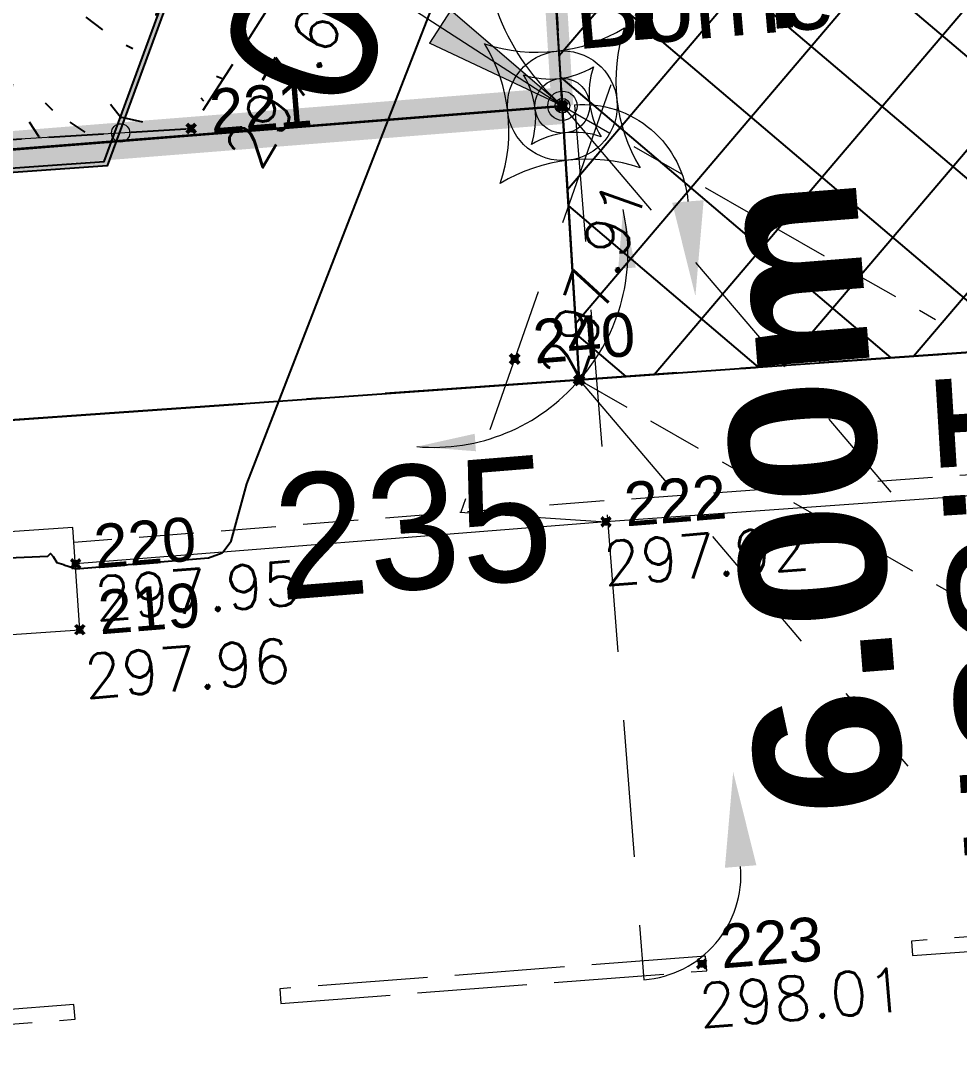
# Model space of a CAD drawing. Header units: metres. Extents: x 1851758 to 1852050, y 5187822 to 5188223.
# Drawn here: x 1851977.67 to 1851984.09, y 5187881.93 to 5187888.98 of the extents above; entities that cross this region are included whole.
import ezdxf
from ezdxf.enums import TextEntityAlignment as Align

# ---------------------------------------------------------------- set-up
doc = ezdxf.new("R2010")
doc.units = ezdxf.units.M
doc.header["$LTSCALE"] = 2.5
doc.header["$PDMODE"] = 35
doc.header["$PDSIZE"] = 0.03
for name, pattern in [('L16', [0.375, 0.3, -0.075]), ('L18', [0.6, 0.4, -0.2]), ('L5', [1.15, 0.8, -0.175, 0, -0.175]), ('L8', [0.225, 0.15, -0.075])]:
    doc.linetypes.add(name, pattern=pattern)
doc.layers.get('0').update_dxf_attribs({"linetype": 'CONTINUOUS', "lineweight": 30})
for name, color, linetype, lineweight in [('COTATION', 150, 'L8', 20), ('P', 7, 'CONTINUOUS', 50), ('PAR', 11, 'L5', 30), ('PAR_ALIGNT', 1, 'L18', 30), ('PAR_ALIGNT_TXT', 1, 'CONTINUOUS', 15), ('PAR_COT', 150, 'CONTINUOUS', 20), ('PRO_DEMOL_CLO_LEG', 7, 'CONTINUOUS', 15), ('PRO_DEMOL_P', 7, 'CONTINUOUS', 50), ('PRO_DEMOL_VOI', 251, 'CONTINUOUS', 20), ('PRO_IMP_REP', 6, 'CONTINUOUS', 15), ('PRO_IMP_REP_VENTE', 6, 'CONTINUOUS', 15), ('PRO_PAR_COT_DA', 150, 'CONTINUOUS', 20), ('PRO_PAR_COT_VENTE', 150, 'CONTINUOUS', 20), ('PRO_PAR_DA', 1, 'CONTINUOUS', 35), ('PRO_PAR_P', 7, 'CONTINUOUS', 70), ('PRO_PAR_P_DA', 7, 'CONTINUOUS', 70), ('PRO_PAR_SURF', 157, 'CONTINUOUS', 20), ('PTT', 3, 'CONTINUOUS', 5), ('PTT_TXT', 3, 'CONTINUOUS', 5), ('SIH', 252, 'L16', 18), ('VOI', 251, 'CONTINUOUS', 20), ('Z', 7, 'CONTINUOUS', 9)]:
    doc.layers.add(name, color=color, linetype=linetype, lineweight=lineweight)
doc.layers.add('N', color=1, linetype='CONTINUOUS', plot=False)
doc.layers.add('PRO_PAR_CONT_DA', color=40, linetype='CONTINUOUS', plot=False)
for name, color, linetype in [('PFM_VRD ET 2D', 7, 'CONTINUOUS'), ('PRO_DEMOL_VEG', 94, 'CONTINUOUS'), ('PRO_PAR_N', 6, 'CONTINUOUS'), ('PRO_PAR_N_DA', 6, 'CONTINUOUS'), ('PRO_PAR_SER', 70, 'L5'), ('PRO_VOI_PLANCHETTES', 232, 'CONTINUOUS')]:
    doc.layers.add(name, color=color, linetype=linetype)
doc.styles.add('_ECRITURE', font='NEWSGOTN.TTF')
doc.styles.add('ARIAL_B', font='arialbd.ttf', dxfattribs={"width": 1.1})
doc.styles.add('Ecriture', font='NEWSGOTN.TTF')
doc.styles.add('SIMPLEX', font='SIMPLEX.SHX', dxfattribs={"oblique": 27})
doc.styles.get("Standard").update_dxf_attribs({"font": 'arial.ttf'})

# ---------------------------------------------------------------- blocks, each defined once
blk = doc.blocks.new('TCPOINT')
blk.add_point((0, 0))
at = {"layer": 'N'}
blk.add_attdef('MAT', (0.2, 0.2), '', height=0.34, dxfattribs=at)
at = {"layer": 'Z', "style": 'SIMPLEX'}
blk.add_attdef('ALT', (0.2, -0.54), '', height=0.34, dxfattribs=at)
blk = doc.blocks.new('*U33')
at = {"layer": 'PTT', "flags": 128}
for points in [[(0, 1.3674), (0, 0)], [(0.7, 1.3674), (0, 1.3674)], [(0.7, 0), (0.7, 1.3674)], [(0, 0), (0.7, 0)]]:
    blk.add_lwpolyline(points, dxfattribs=at)
at = {"layer": 'PTT'}
blk.add_lwpolyline([(0.7, 0.6837), (0, 0.6837)], dxfattribs=at)
at = {"layer": 'PTT_TXT', "style": 'SIMPLEX'}
blk.add_attdef('PTT_TXT', text='', height=0.4, rotation=90, dxfattribs=at).set_placement((-0.5957, 0.5959), align=Align.MIDDLE)
blk = doc.blocks.new('CLOLEG')
blk.add_circle((0, 0), 0.0625)
blk = doc.blocks.new('COTATION_02B')
at = {"layer": 'PAR_ALIGNT_TXT', "linetype": 'Continuous'}
blk.add_lwpolyline([(0, 0), (0, 0, -0.414214), (-0.288, -0.288), (-0.288, -0.288)], format="xyb", dxfattribs=at)
blk.add_solid([(-0.288, -0.2448), (-0.288, -0.3312), (-0.5472, -0.288)], dxfattribs=at)
blk = doc.blocks.new('COTATION_01B')
at = {"layer": 'COTATION', "color": 1, "linetype": 'Continuous'}
blk.add_lwpolyline([(0, 0), (0, 0, 0.414214), (-0.288, 0.288), (-0.288, 0.288)], format="xyb", dxfattribs=at)
blk.add_solid([(-0.288, 0.2448), (-0.288, 0.3312), (-0.5472, 0.288)], dxfattribs=at)
blk = doc.blocks.new('*U109')
at = {"layer": 'PAR_COT'}
for points in [[(-1.5654, -0.4165), (0, 0)], [(-0.6646, -0.0837), (0, 0), (-0.6183, -0.2576)], [(-0.6646, -0.0837), (-0.6183, -0.2576)]]:
    blk.add_lwpolyline(points, dxfattribs=at)
blk.add_solid([(0, 0), (-0.6183, -0.2576), (-0.6646, -0.0837)], dxfattribs=at)
blk = doc.blocks.new('PAR_COT_02B')
at = {"layer": 'PAR_COT'}
blk.add_lwpolyline([(-1.1393, -0.3767, 0, 0.1198, 0), (-0.7387, -0.3767, 0.1198, 0.1198, 0)], format="xyseb", dxfattribs=at)
blk.add_arc((-0.9341, 0.9139), 1.3068, 260.96403, 315.62589, dxfattribs=at)
blk = doc.blocks.new('PAR_COT_01B')
at = {"layer": 'PAR_COT'}
blk.add_lwpolyline([(-1.1434, 0.3705, 0, 0.12, 0), (-0.7421, 0.3729, 0.12, 0.12, 0)], format="xyseb", dxfattribs=at)
blk.add_arc((-0.9301, -0.9209), 1.3089, 44.71494, 99.3768, dxfattribs=at)
blk = doc.blocks.new('BORNE IMP')
at = {"layer": 'PRO_IMP_REP'}
for radius in [0.375, 0.1]:
    blk.add_circle((0, 0), radius, dxfattribs=at)
for centre, start, end in [((-0.0473, 1.5182), 246.91866, 296.65352), ((1.5182, 0.0473), 156.91866, 206.65352), ((-1.5182, -0.0473), 336.91866, 26.65352), ((0.0473, -1.5182), 66.91866, 116.65352)]:
    blk.add_arc(centre, 1.144, start, end, dxfattribs=at)
blk = doc.blocks.new('PAR REP VENTE')
at = {"layer": 'PRO_IMP_REP_VENTE'}
for radius in [0.375, 0.1]:
    blk.add_circle((0, 0), radius, dxfattribs=at)
for centre, start, end in [((-0.17, 1.509), 251.5595, 301.2943), ((-1.509, -0.17), 341.5595, 31.2943), ((1.509, 0.17), 161.5595, 211.2943), ((0.17, -1.509), 71.5595, 121.2943)]:
    blk.add_arc(centre, 1.144, start, end, dxfattribs=at)

msp = doc.modelspace()

# ---------------------------------------------------------------- hatches: boundary and pattern name
at = {"layer": 'PRO_DEMOL_VEG'}
h = msp.add_hatch(dxfattribs=at)
h.set_pattern_fill('HAIE', color=256, scale=2)
h.set_pattern_definition([(109.29004622, (1.40212, 0.00743), (-12.0000000007511, 34.0000000006025), [0.120678, -42.2585622]), (161.565051177, (0.8664, 1.825), (-2, 3e-12), [0.12626, -6.19829532034]), (106.927513064, (0.7466, 1.865), (-7.9999999999298, 26.0000000000091), [0.13692, -47.9463411206]), (111.250505507, (0.87204, 0), (-3.9999999999793, 10.000000000016), [0.17299, -38.4534258316]), (28.4429286244, (0.6042, 1.1642), (21.9999999999061, 11.9999999999674), [0.15552, -54.4338562558]), (83.659808254, (0.587, 1.0104), (-6e-13, 2.000000000001), [0.15476, -17.9560102763]), (28.072486936, (1.6701, 1.9105), (26.0000000000715, 14.0000000000657), [0.096834, -33.903166]), (69.4439547804, (1.7556, 0.09288), (2.000000000005, 6.000000000008), [0.0974, -16.99060749064]), (122.905242923, (1.784, 0.18408), (-4.0000000000002, 5.9999999999974), [0.1153, -40.3816134626]), (135, (1.8809, 0.3607), (-2, 2e-16), [0.072554, -2.75587312474]), (156.250505507, (1.9892, 1.5972), (-31.9999999999192, 14.0000000000532), [0.15574, -54.470261135]), (45, (1.767, 1.58), (2e-16, 2), [0.112844, -2.71558312474]), (48.3664606634, (1.784, 1.2952), (14.0000000000367, 16.0000000000245), [0.06856, -24.0146291576]), (34.6951535312, (1.7954, 0.942), (19.999999999926, 13.9999999999313), [0.0901, -31.5326766016]), (128.290163192, (1.1, 1.9276), (-7.9999999999536, 10.0000000000289), [0.09224, -48.3226337476]), (72.2553283749, (1.3052, 0.8222), (14.0000000000259, 43.9999999999674), [0.14956, -52.3480589936]), (115.346175942, (1.3508, 0.9646), (-2.000000000007, 4.0000000000052), [0.11984, -41.9277520832]), (115.016893478, (1.6076, 0.5318), (-1.9999999999916, 4.0000000000005), [0.17592, -32.9299707144]), (41.1859251657, (1.5618, 0.4918), (2.000000000007, 2.000000000006), [0.06054, -21.1997516254]), (63.434948823, (1.4877, 0.2809), (8e-13, 2), [0.038226, -4.433909955]), (131.185925166, (0.9746, 0.355), (-2.000000000016, 1.999999999997), [0.12114, -21.1391516254]), (159.44395478, (1.08862, 0.56006), (-5.999999999994, 2.000000000047), [0.097404, -16.99060349064]), (19.7988763545, (0.7466, 0.7652), (21.9999999999151, 7.9999999999585), [0.06678, -53.0745410224]), (116.565051177, (1.0089, 1.147), (-2, 2), [0.038226, -4.433909955]), (45, (1.2425, 1.318), (2e-16, 2), [0.04837, -2.78005712474]), (56.309932474, (1.4819, 1.1584), (2, 4), [0.041158, -7.1699445509]), (131.185925166, (1.2882, 1.6656), (-2.000000000016, 1.999999999997), [0.06062, -21.1996716254]), (0, (0.7, 1.5), (0, 2), [0.1, -1.9]), (146.309932474, (0.10246, 0.2126), (-4, 2), [0.12314, -7.0879625509]), (143.130102354, (0.2222, 0.91336), (-5.99999999999, 4.000000000016), [0.142448, -9.857552]), (36.3843518158, (0, 0.91912), (7.9999999999989, 5.9999999999914), [0.134434, -47.0672608848]), (136.73570459, (0.10819, 1.33496), (-32.0000000003288, 29.9999999991823), [0.133152, -46.55731812]), (25.7099537808, (0.188, 1.7966), (3.9999999999984, 1.9999999999983), [0.18352, -59.749776255]), (127.405356631, (0.3418, 0.315), (-19.9999999998006, 26.0000000001243), [0.122, -42.679869118]), (45, (0.359, 0.0188), (2e-16, 2), [0.056422, -2.77200512474]), (153.434948823, (0.4274, 0.7823), (-2, -3e-12), [0.05087, -4.421265955]), (167.471192291, (0.4958, 0.2808), (-10.000000000008, 1.999999999975), [0.15776, -18.2813289146]), (45, (0.4, 1.3), (2e-16, 2), [0.141422, -2.68700512474])])
edge = h.paths.add_edge_path()
edge.add_line((1851974.4927, 5187887.9829), (1851978.8346, 5187888.2456))
edge.add_arc((1851937.3853, 5187915.3303), 49.5139, 326.83773, 333.42615)
edge.add_arc((1851969.9244, 5187898.3178), 12.8186, 336.37216, 356.86393)
edge.add_arc((1851963.759, 5187897.8483), 18.9662, 359.29986, 371.04169)
edge.add_arc((1851978.7051, 5187900.3503), 3.8393, 17.12351, 45.16573)
edge.add_line((1851981.412, 5187903.0729), (1851977.3593, 5187895.3338))
edge.add_line((1851977.3593, 5187895.3338), (1851974.4927, 5187887.9829))
at = {"layer": 'PRO_PAR_SER', "linetype": 'Continuous'}
h = msp.add_hatch(dxfattribs=at)
h.set_pattern_fill('ANSI37', color=5, scale=0.2)
h.set_pattern_definition([(49.6408, (1851854.909, 5187836.0582), (-0.4838697, 0.4112117), []), (139.6408, (1851854.909, 5187836.0582), (-0.4112117, -0.4838697), [])])
h.paths.add_polyline_path([(1851981.4866, 5187886.528), (1851987.4718, 5187886.9522), (1851983.7862, 5187946.9343), (1851977.7933, 5187946.6346)])
at = {"layer": 'PRO_VOI_PLANCHETTES'}
h = msp.add_hatch(color=256, dxfattribs=at)
h.dxf.hatch_style = 1
h.paths.add_polyline_path([(1851940.1879, 5187882.4082), (1851939.9802, 5187885.2996), (1851978.2394, 5187888.0205), (1851979.7067, 5187892.0169), (1851978.5984, 5187910.5764), (1851978.6283, 5187910.5785), (1851979.737, 5187892.0125), (1851978.2609, 5187887.9919), (1851940.0123, 5187885.2718), (1851940.2178, 5187882.4106)])

# ---------------------------------------------------------------- linework, layer by layer
at = {"layer": 'PAR', "flags": 128}
for points in [[(1851981.4866, 5187886.528), (1851975.7811, 5187979.3829), (1851972.1349, 5187987.4578), (1851919.2761, 5188019.8607), (1851841.4458, 5188067.5715), (1851807.8975, 5188088.1369), (1851811.0333, 5188093.2522), (1851981.2055, 5187988.9351), (1851987.4718, 5187886.9522)], [(1851757.77, 5187868.487), (1851833.6918, 5187875.6402), (1851863.5824, 5187878.1707), (1851981.4866, 5187886.528), (1851987.4718, 5187886.9522), (1852004.3774, 5187888.6518), (1852028.9496, 5187890.8198)]]:
    msp.add_lwpolyline(points, dxfattribs=at)
at = {"layer": 'PAR_ALIGNT', "ltscale": 2.5, "const_width": 0.25, "flags": 128}
msp.add_lwpolyline([(1851863.4796, 5187879.0507), (1851981.3715, 5187888.4018)], dxfattribs=at)
msp.add_lwpolyline([(1851863.4796, 5187879.0507), (1851981.3715, 5187888.4018)], dxfattribs=at)
at = {"layer": 'PAR_ALIGNT_TXT', "linetype": 'L8', "ltscale": 2.5, "flags": 128}
msp.add_lwpolyline([(1851981.4549, 5187888.4084), (1851981.9293, 5187882.4272)], dxfattribs=at)
at = {"layer": 'PAR_COT', "color": 1, "const_width": 0.15, "flags": 128}
msp.add_lwpolyline([(1851863.5824, 5187878.1707), (1851863.4796, 5187879.0507), (1851857.7746, 5187927.8624), (1851856.5917, 5187937.9836), (1851927.7207, 5187943.0606), (1851977.7933, 5187946.6346), (1851981.3715, 5187888.4018)], dxfattribs=at)
at = {"layer": 'PFM_VRD ET 2D', "flags": 128}
msp.add_lwpolyline([(1851970.6531, 5187884.625), (1851976.6829, 5187885.1372), (1851976.7396, 5187885.1638), (1851976.7232, 5187885.189), (1851976.7775, 5187885.2117), (1851976.8161, 5187885.2895), (1851976.8259, 5187885.2809), (1851977.8553, 5187885.3227), (1851977.872, 5187885.3421), (1851977.8898, 5187885.321), (1851977.9165, 5187885.2801), (1851977.9645, 5187885.2656), (1851977.9639, 5187885.2639), (1851978.0008, 5187885.2527), (1851978.0466, 5187885.2374), (1851978.0468, 5187885.2373), (1851978.9528, 5187885.3121), (1851979.0461, 5187885.3456), (1851979.0499, 5187885.3504), (1851979.1076, 5187885.4249), (1851979.2145, 5187885.8164), (1851979.8709, 5187887.5074), (1851980.9663, 5187890.3223)], dxfattribs=at)
at = {"layer": 'PRO_DEMOL_CLO_LEG', "flags": 128}
msp.add_lwpolyline([(1851899.1687, 5187881.4795), (1851904.6517, 5187881.9482), (1851919.6157, 5187883.4662), (1851936.6677, 5187884.8017), (1851953.754, 5187886.2021), (1851969.4308, 5187887.6313), (1851974.4927, 5187887.9829), (1851978.8346, 5187888.2456)], dxfattribs=at)
at = {"layer": 'PRO_DEMOL_VEG', "linetype": 'L8', "flags": 128}
msp.add_lwpolyline([(1851974.4927, 5187887.9829), (1851978.8346, 5187888.2456, 0.028755), (1851981.6684, 5187893.1802, 0.089651), (1851982.7238, 5187897.6165, 0.051278), (1851982.3741, 5187901.4807, 0.122972), (1851981.412, 5187903.0729), (1851977.3593, 5187895.3338)], format="xyb", close=True, dxfattribs=at)
at = {"layer": 'PRO_DEMOL_VOI', "linetype": 'L18', "flags": 128}
msp.add_lwpolyline([(1851979.4549, 5187946.6132), (1851980.3954, 5187934.9081), (1851981.8826, 5187919.751), (1851983.0538, 5187906.8369), (1851983.5912, 5187899.7964), (1851983.0339, 5187892.3366), (1851980.6779, 5187885.6234)], dxfattribs=at)
at = {"layer": 'PRO_PAR_CONT_DA', "flags": 128}
msp.add_lwpolyline([(1851863.4796, 5187879.0507), (1851981.3715, 5187888.4018), (1851977.7933, 5187946.6346), (1851927.7207, 5187943.0606)], dxfattribs=at)
msp.add_lwpolyline([(1851863.5824, 5187878.1707), (1851981.4866, 5187886.528), (1851981.3715, 5187888.4018), (1851863.4796, 5187879.0507)], close=True, dxfattribs=at)
at = {"layer": 'PRO_PAR_COT_DA', "linetype": 'L8', "ltscale": 2.5, "flags": 128}
for points in [[(1851981.3715, 5187888.4018), (1851983.6169, 5187885.7605)], [(1851981.4866, 5187886.528), (1851983.7321, 5187883.8867)]]:
    msp.add_lwpolyline(points, dxfattribs=at)
at = {"layer": 'PRO_PAR_COT_VENTE', "linetype": 'L8', "flags": 128}
for points in [[(1851981.3715, 5187888.4018), (1851983.921, 5187886.9411)], [(1851981.4866, 5187886.528), (1851984.0362, 5187885.0673)]]:
    msp.add_lwpolyline(points, dxfattribs=at)
at = {"layer": 'PRO_PAR_DA', "flags": 128}
msp.add_lwpolyline([(1851863.4796, 5187879.0507), (1851981.3715, 5187888.4018)], dxfattribs=at)
at = {"layer": 'PRO_PAR_SER', "color": 5, "flags": 128}
msp.add_lwpolyline([(1851981.4866, 5187886.528), (1851987.4718, 5187886.9522), (1851983.7862, 5187946.9343), (1851977.7933, 5187946.6346)], close=True, dxfattribs=at)
at = {"layer": 'PRO_PAR_SURF', "flags": 128}
for points in [[(1851977.7933, 5187946.6346), (1851981.4866, 5187886.528), (1851863.5824, 5187878.1707), (1851856.5917, 5187937.9836), (1851927.7207, 5187943.0606)], [(1851979.4592, 5187919.5236), (1851978.1813, 5187918.0657), (1851896.9596, 5187912.2309), (1851896.7804, 5187914.7245), (1851884.8113, 5187913.8647), (1851885.6711, 5187901.8955), (1851897.6403, 5187902.7554), (1851899.2249, 5187880.6971), (1851981.4866, 5187886.528)]]:
    msp.add_lwpolyline(points, close=True, dxfattribs=at)
at = {"layer": 'PRO_VOI_PLANCHETTES', "flags": 128}
msp.add_lwpolyline([(1851940.1879, 5187882.4082), (1851939.9802, 5187885.2996), (1851978.2394, 5187888.0205), (1851979.7067, 5187892.0169), (1851978.5984, 5187910.5764), (1851978.6283, 5187910.5785), (1851979.737, 5187892.0125), (1851978.2609, 5187887.9919), (1851940.0123, 5187885.2718), (1851940.2178, 5187882.4106)], close=True, dxfattribs=at)
at = {"layer": 'SIH'}
for points in [[(1851983.7643, 5187882.5926), (1851986.6765, 5187882.8059), (1851986.6692, 5187882.9056), (1851983.757, 5187882.6923)], [(1851979.4468, 5187882.266), (1851982.3273, 5187882.4873), (1851982.3581, 5187882.4896), (1851982.3508, 5187882.5893), (1851982.3198, 5187882.587), (1851979.4392, 5187882.3657)], [(1851975.1295, 5187881.9343), (1851978.041, 5187882.158), (1851978.0333, 5187882.2577), (1851975.1219, 5187882.034)]]:
    msp.add_lwpolyline(points, close=True, dxfattribs=at)
at = {"layer": 'VOI', "linetype": 'L8', "flags": 128}
msp.add_lwpolyline([(1851996.8077, 5187886.7548), (1851994.7629, 5187886.6339), (1851981.6587, 5187885.7004), (1851978.0328, 5187885.4157), (1851978.0323, 5187885.4156)], dxfattribs=at)
at = {"layer": 'VOI', "flags": 128}
for points in [[(1851996.8161, 5187886.6127), (1851994.7722, 5187886.4918), (1851981.6694, 5187885.5584), (1851978.0445, 5187885.2705)], [(1851980.6715, 5187885.6229), (1851981.6694, 5187885.5584)], [(1851978.0445, 5187885.2705), (1851978.0423, 5187885.2703)]]:
    msp.add_lwpolyline(points, dxfattribs=at)

# ---------------------------------------------------------------- block references
at = {"layer": 'P'}
ref = msp.add_blockref('TCPOINT', (1851981.6694, 5187885.5584, 297.92), dxfattribs=dict(at, rotation=301.9002445867005))
ref.add_attrib('MAT', '222', (1851981.8071, 5187885.5263, 297.92), dxfattribs={"layer": 'N', "height": 0.3, "rotation": 4.64079})
ref.add_attrib('ALT', '297.92', dxfattribs={"layer": 'Z', "height": 0.3, "rotation": 4.64079, "style": 'SIMPLEX'}).set_placement((1851981.6373, 5187885.4206, 297.92), align=Align.TOP_LEFT)
ref = msp.add_blockref('TCPOINT', (1851978.0445, 5187885.2705, 297.95), dxfattribs=dict(at, rotation=301.9002445867005))
ref.add_attrib('MAT', '220', (1851978.1823, 5187885.2385, 297.95), dxfattribs={"layer": 'N', "height": 0.3, "rotation": 4.64079})
ref.add_attrib('ALT', '297.95', dxfattribs={"layer": 'Z', "height": 0.3, "rotation": 4.64079, "style": 'SIMPLEX'}).set_placement((1851978.1606, 5187885.1795, 297.95), align=Align.TOP_LEFT)
ref = msp.add_blockref('TCPOINT', (1851978.0735, 5187884.8205, 297.96), dxfattribs=dict(at, rotation=301.9002445867005))
ref.add_attrib('MAT', '219', (1851978.2112, 5187884.7884, 297.96), dxfattribs={"layer": 'N', "height": 0.3, "rotation": 4.64079})
ref.add_attrib('ALT', '297.96', dxfattribs={"layer": 'Z', "height": 0.3, "rotation": 4.64079, "style": 'SIMPLEX'}).set_placement((1851978.0902, 5187884.6488, 297.96), align=Align.TOP_LEFT)
ref = msp.add_blockref('TCPOINT', (1851982.3236, 5187882.5372, 298.01), dxfattribs=dict(at, rotation=301.9002445867005))
ref.add_attrib('MAT', '223', (1851982.4613, 5187882.5051, 298.01), dxfattribs={"layer": 'N', "height": 0.3, "rotation": 4.64079})
ref.add_attrib('ALT', '298.01', dxfattribs={"layer": 'Z', "height": 0.3, "rotation": 4.64079, "style": 'SIMPLEX'}).set_placement((1851982.2915, 5187882.3994, 298.01), align=Align.TOP_LEFT)
at = {"layer": 'PAR_ALIGNT_TXT', "xscale": 2.5, "yscale": 2.5, "zscale": 2.5}
for name, p, rotation in [('COTATION_02B', (1851981.4549, 5187888.4084), 94.53514574780098), ('COTATION_01B', (1851981.9293, 5187882.4272), 274.535145747801)]:
    msp.add_blockref(name, p, dxfattribs=dict(at, rotation=rotation))
at = {"layer": 'PAR_COT'}
for name, xscale, yscale, zscale, rotation in [('*U109', 1.5, 1.5, 1.5, 312.1909527724392), ('PAR_COT_02B', 1.2, 1.2, 1.2, 273.5161524646924)]:
    msp.add_blockref(name, (1851981.3715, 5187888.4018), dxfattribs=dict(at, xscale=xscale, yscale=yscale, zscale=zscale, rotation=rotation))
for name, rotation in [('PAR_COT_01B', 273.5161524645007), ('PAR_COT_02B', 4.054461854163972)]:
    msp.add_blockref(name, (1851981.4866, 5187886.528), dxfattribs=dict(at, rotation=rotation))
at = {"layer": 'PRO_DEMOL_CLO_LEG', "rotation": 3.462288486386642}
msp.add_blockref('CLOLEG', (1851978.3524, 5187888.2164), dxfattribs=at)
at = {"layer": 'PRO_DEMOL_P'}
ref = msp.add_blockref('TCPOINT', (1851978.8346, 5187888.2456, 297.67), dxfattribs=dict(at, rotation=301.9002445867005))
ref.add_attrib('MAT', '221', (1851978.9723, 5187888.2135, 297.67), dxfattribs={"layer": 'N', "height": 0.3, "rotation": 4.64079})
ref.add_attrib('ALT', '297.67', dxfattribs={"layer": 'Z', "height": 0.3, "rotation": 60.13194, "style": 'SIMPLEX'}).set_placement((1851979.0458, 5187888.0969, 297.67), align=Align.TOP_LEFT)
ref = msp.add_blockref('TCPOINT', (1851981.0455, 5187886.6707, 297.91), dxfattribs=dict(at, rotation=301.9002445867005))
ref.add_attrib('MAT', '240', (1851981.1832, 5187886.6387, 297.91), dxfattribs={"layer": 'N', "height": 0.3, "rotation": 4.64079})
ref.add_attrib('ALT', '297.91', dxfattribs={"layer": 'Z', "height": 0.3, "rotation": 70.66164, "style": 'SIMPLEX'}).set_placement((1851981.2037, 5187886.5854, 297.91), align=Align.TOP_LEFT)
at = {"layer": 'PRO_IMP_REP', "rotation": 4.640794973642308}
msp.add_blockref('BORNE IMP', (1851981.3715, 5187888.4018), dxfattribs=at)
at = {"layer": 'PRO_IMP_REP_VENTE', "xscale": 0.5, "yscale": 0.5, "zscale": 0.5}
msp.add_blockref('PAR REP VENTE', (1851981.3715, 5187888.4018), dxfattribs=at)
at = {"layer": 'PRO_PAR_P'}
ref = msp.add_blockref('TCPOINT', (1851981.3715, 5187888.4018), dxfattribs=dict(at, rotation=89.95836008128018))
ref.add_attrib('MAT', '74', (1851981.6337, 5187888.8307), dxfattribs={"layer": 'PRO_PAR_N', "lineweight": -2, "height": 1, "rotation": 4.64079, "style": 'Ecriture'})
at = {"layer": 'PRO_PAR_P_DA'}
ref = msp.add_blockref('TCPOINT', (1851978.0774, 5187891.8445), dxfattribs=dict(at, xscale=2.5, yscale=2.5, zscale=2.5))
ref.add_attrib('MAT', '224', (1851974.9544, 5187888.6595), dxfattribs={"layer": 'PRO_PAR_N_DA', "height": 0.85, "rotation": 4.64079, "style": '_ECRITURE'})
ref = msp.add_blockref('TCPOINT', (1851981.3715, 5187888.4018), dxfattribs=dict(at, xscale=2.5, yscale=2.5, zscale=2.5))
ref.add_attrib('MAT', '230', (1851981.6376, 5187890.5056), dxfattribs={"layer": 'PRO_PAR_N_DA', "height": 0.85, "rotation": 4.64079, "style": '_ECRITURE'})
ref = msp.add_blockref('TCPOINT', (1851981.4866, 5187886.528), dxfattribs=dict(at, xscale=2.5, yscale=2.5, zscale=2.5))
ref.add_attrib('MAT', '235', (1851979.4388, 5187885.0216), dxfattribs={"layer": 'PRO_PAR_N_DA', "height": 0.85, "rotation": 4.64079, "style": '_ECRITURE'})
at = {"layer": 'PTT', "rotation": 273.9572214388179}
msp.add_blockref('*U33', (1851976.661, 5187885.4245), dxfattribs=at).add_auto_attribs({'PTT_TXT': 'T'})

# ---------------------------------------------------------------- texts
at = {"layer": 'PAR_ALIGNT_TXT', "insert": (1851983.0516, 5187885.7246), "char_height": 1, "attachment_point": 5, "rotation": 94.53515, "style": 'ARIAL_B'}
msp.add_mtext('\\A1;6.00m', dxfattribs=at)
at = {"layer": 'PRO_IMP_REP_VENTE', "style": '_ECRITURE'}
msp.add_text('Borne ', height=0.5, rotation=4.88873, dxfattribs=at).set_placement((1851981.4674, 5187888.7869))
at = {"layer": 'PRO_PAR_COT_DA', "char_height": 1, "attachment_point": 5}
for s, insert, rotation in [('\\A1;0.42m', (1851980.1503, 5187890.3116), 69.83937), ('\\A1;1.88m', (1851984.5259, 5187884.7281), 273.51615)]:
    msp.add_mtext(s, dxfattribs=dict(at, insert=insert, rotation=rotation))

doc.saveas('drawing.dxf')
